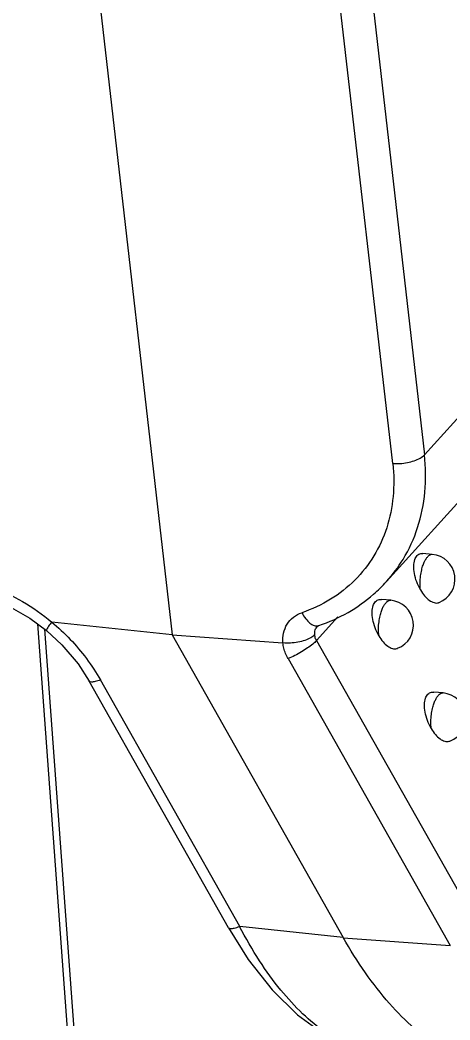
# Model space of a CAD drawing. Header units: millimetres. Extents: x -1995 to -555, y 489 to 1011.
# Drawn here: x -825.46 to -819.42, y 707.91 to 721.96 of the extents above; entities that cross this region are included whole.
import ezdxf

# ---------------------------------------------------------------- set-up
doc = ezdxf.new("R2010")
doc.units = ezdxf.units.MM

msp = doc.modelspace()

# ---------------------------------------------------------------- linework, layer by layer
at = {"color": 7, "linetype": 'Continuous'}
for p, q in [((-821.271, 728.884), (-819.777, 715.85)), ((-820.222, 715.726), (-821.717, 728.763)), ((-825.041, 728.332), (-823.32, 713.319)), ((-819.777, 715.85), (-812.595, 723.783)), ((-820.309, 714.071), (-813.108, 722.026)), ((-819.666, 714.451), (-819.798, 714.463)), ((-820.25, 713.806), (-820.382, 713.818)), ((-825.214, 713.475), (-824.337, 701.463)), ((-823.32, 713.319), (-825.015, 713.501)), ((-820.994, 713.572), (-821.293, 713.241)), ((-821.282, 713.44), (-821.281, 713.44)), ((-825.116, 713.402), (-824.258, 701.654)), ((-823.32, 713.319), (-820.917, 709.069)), ((-823.32, 713.319), (-821.765, 713.208)), ((-821.293, 713.241), (-819.016, 709.213)), ((-821.694, 712.988), (-819.417, 708.96)), ((-822.532, 709.208), (-824.489, 712.67)), ((-822.373, 709.225), (-824.331, 712.688)), ((-819.514, 712.505), (-819.646, 712.517)), ((-820.917, 709.069), (-822.373, 709.225)), ((-820.917, 709.068), (-819.417, 708.96))]:
    msp.add_line(p, q, dxfattribs=at)
for points in [[(-826.194, 713.902), (-825.93, 713.842), (-825.62, 713.723), (-825.322, 713.555), (-825.09, 713.383)], [(-821.282, 713.44), (-821.277, 713.444), (-821.264, 713.451), (-821.261, 713.452)], [(-825.09, 713.383), (-824.871, 713.181), (-824.645, 712.912), (-824.489, 712.67)], [(-822.532, 709.208), (-822.252, 708.764), (-821.917, 708.337), (-821.562, 707.986), (-821.199, 707.723), (-820.839, 707.552), (-820.546, 707.482)]]:
    msp.add_lwpolyline(points, dxfattribs=at)
for centre in [(-819.697, 714.103), (-820.281, 713.458), (-819.545, 712.156)]:
    msp.add_arc(centre, 0.35, 291.2637, 84.9003, dxfattribs=at)
for points, start_tangent, end_tangent in [([(-820.309, 714.071), (-820.077, 714.381), (-819.872, 714.83), (-819.77, 715.326), (-819.777, 715.85)], (0.670924, 0.741526), (-0.113875, 0.993495)), ([(-820.222, 715.727), (-820.119, 715.727), (-820.016, 715.74), (-819.919, 715.766), (-819.836, 715.804), (-819.777, 715.85)], (0.99743, -0.071651), (0.671114, 0.741355)), ([(-820.222, 715.726), (-820.217, 715.263), (-820.307, 714.825), (-820.488, 714.429), (-820.754, 714.09), (-821.095, 713.821), (-821.499, 713.632)], (0.113729, -0.993512), (-0.946885, -0.321572)), ([(-819.833, 713.952), (-819.885, 714.065), (-819.918, 714.183), (-819.927, 714.291), (-819.912, 714.377), (-819.879, 714.435), (-819.829, 714.462), (-819.798, 714.463)], (-0.492163, 0.870503), (0.995772, -0.091864)), ([(-819.833, 713.952), (-819.838, 714.051), (-819.831, 714.149), (-819.815, 714.233), (-819.796, 714.301), (-819.775, 714.352), (-819.753, 714.391), (-819.729, 714.421), (-819.725, 714.425)], (-0.1088, 0.994064), (0.717075, 0.696996)), ([(-819.725, 714.425), (-819.703, 714.442), (-819.673, 714.452), (-819.666, 714.451)], (0.717075, 0.696996), (0.996008, -0.089267)), ([(-826.286, 714.099), (-825.848, 713.985), (-825.425, 713.789), (-825.015, 713.501)], (0.987177, -0.15963), (0.770084, -0.637943)), ([(-821.261, 713.452), (-820.85, 713.636), (-820.492, 713.891), (-820.31, 714.069)], (0.946867, 0.321625), (0.672111, 0.74045)), ([(-819.833, 713.952), (-819.774, 713.867), (-819.708, 713.806), (-819.641, 713.774), (-819.579, 713.773), (-819.57, 713.777)], (0.492163, -0.870503), (0.929315, 0.369287)), ([(-820.417, 713.307), (-820.469, 713.42), (-820.502, 713.538), (-820.511, 713.646), (-820.496, 713.732), (-820.463, 713.789), (-820.413, 713.816), (-820.382, 713.818)], (-0.492163, 0.870503), (0.995772, -0.091864)), ([(-820.417, 713.307), (-820.422, 713.406), (-820.415, 713.504), (-820.4, 713.588), (-820.38, 713.655), (-820.359, 713.707), (-820.337, 713.746), (-820.313, 713.776), (-820.31, 713.78)], (-0.1088, 0.994064), (0.717075, 0.696996)), ([(-820.31, 713.78), (-820.287, 713.797), (-820.257, 713.806), (-820.25, 713.806)], (0.717075, 0.696996), (0.996008, -0.089267)), ([(-821.765, 713.208), (-821.756, 713.347), (-821.706, 713.471), (-821.618, 713.568), (-821.499, 713.632)], (-0.091804, 0.995777), (0.946813, 0.321783)), ([(-821.499, 713.632), (-821.445, 713.547), (-821.386, 713.487), (-821.325, 713.453), (-821.267, 713.45), (-821.261, 713.452)], (0.462268, -0.88674), (0.944275, 0.329159)), ([(-825.015, 713.501), (-825.059, 713.441), (-825.085, 713.4), (-825.09, 713.383)], (-0.605053, -0.796185), (0.759199, -0.650859)), ([(-825.015, 713.501), (-824.755, 713.258), (-824.528, 712.989), (-824.331, 712.688)], (0.766828, -0.641852), (0.496544, -0.868012)), ([(-821.318, 713.322), (-821.311, 713.39), (-821.282, 713.44)], (-0.101033, 0.994883), (0.669574, 0.742745)), ([(-821.318, 713.322), (-821.375, 713.279), (-821.456, 713.244), (-821.554, 713.219), (-821.66, 713.206), (-821.765, 713.208)], (-0.687232, -0.726438), (-0.996629, 0.082042)), ([(-821.293, 713.241), (-821.306, 713.267), (-821.314, 713.294), (-821.318, 713.322)], (-0.492145, 0.870513), (-0.080018, 0.996793)), ([(-820.417, 713.307), (-820.358, 713.222), (-820.292, 713.161), (-820.225, 713.129), (-820.163, 713.128), (-820.154, 713.131)], (0.492163, -0.870503), (0.929315, 0.369287)), ([(-821.694, 712.988), (-821.728, 713.059), (-821.752, 713.133), (-821.765, 713.208)], (-0.492129, 0.870522), (-0.094282, 0.995546)), ([(-821.293, 713.241), (-821.347, 713.191), (-821.419, 713.137), (-821.505, 713.082), (-821.6, 713.03), (-821.694, 712.988)], (-0.671114, -0.741355), (-0.927657, -0.373433)), ([(-824.331, 712.688), (-824.406, 712.665), (-824.458, 712.658), (-824.487, 712.668), (-824.489, 712.671)], (-0.936258, -0.351313), (-0.388112, 0.921612)), ([(-819.681, 712.006), (-819.734, 712.119), (-819.766, 712.237), (-819.775, 712.344), (-819.761, 712.431), (-819.727, 712.488), (-819.678, 712.515), (-819.646, 712.517)], (-0.492163, 0.870503), (0.995772, -0.091864)), ([(-819.681, 712.006), (-819.686, 712.105), (-819.679, 712.202), (-819.664, 712.286), (-819.644, 712.354), (-819.623, 712.405), (-819.601, 712.444), (-819.577, 712.475), (-819.574, 712.478)], (-0.1088, 0.994064), (0.717075, 0.696996)), ([(-819.574, 712.478), (-819.551, 712.496), (-819.521, 712.505), (-819.514, 712.505)], (0.717075, 0.696996), (0.996008, -0.089267)), ([(-819.681, 712.006), (-819.622, 711.921), (-819.556, 711.859), (-819.489, 711.827), (-819.427, 711.827), (-819.418, 711.83)], (0.492163, -0.870503), (0.929315, 0.369287)), ([(-822.531, 709.208), (-822.531, 709.207), (-822.504, 709.196), (-822.45, 709.202), (-822.374, 709.226)], (0.436081, -0.899907), (0.936258, 0.351313)), ([(-820.546, 707.482), (-820.563, 707.484), (-820.854, 707.567), (-821.165, 707.737), (-821.488, 708), (-821.795, 708.332), (-822.094, 708.743), (-822.374, 709.226)], (-0.991976, 0.126429), (-0.457423, 0.889249)), ([(-818.921, 707.274), (-819.23, 707.355), (-819.566, 707.527), (-819.917, 707.792), (-820.268, 708.144), (-820.605, 708.574), (-820.917, 709.069)], (-0.992076, 0.125636), (-0.492245, 0.870457))]:
    msp.add_spline(points, degree=3, dxfattribs=dict(at, start_tangent=start_tangent, end_tangent=end_tangent))

doc.saveas('drawing.dxf')
